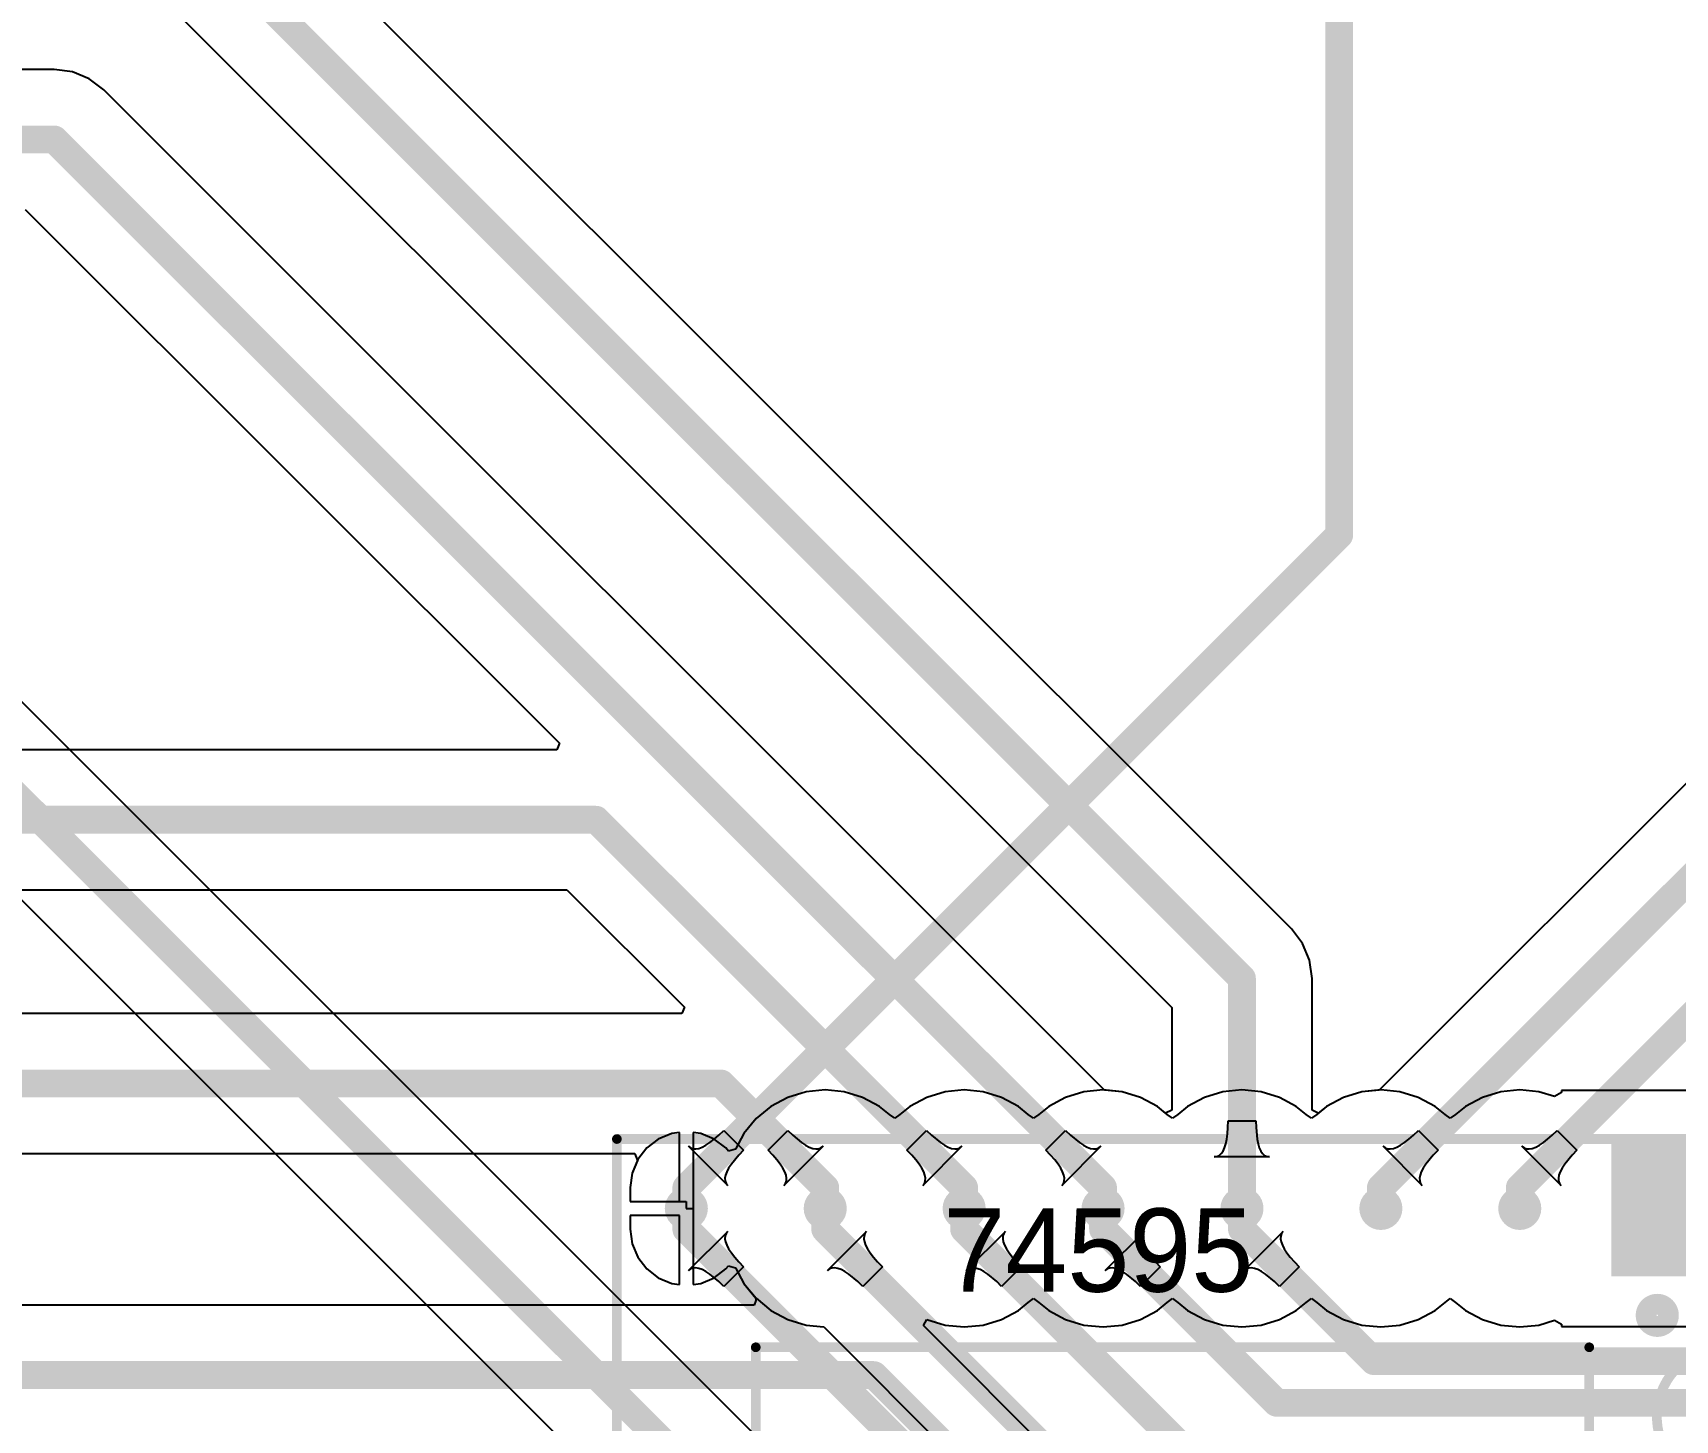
# Model space of a CAD drawing. Header units: millimetres. Extents: x 0 to 140, y 0 to 130.
# Drawn here: x 52.19 to 82.22, y 79.44 to 104.82 of the extents above; entities that cross this region are included whole.
import ezdxf

# ---------------------------------------------------------------- set-up
doc = ezdxf.new("R2010")
doc.units = ezdxf.units.MM
for name, color, linetype in [('BottomLayer', 5, 'Continuous'), ('BottomSolder', 6, 'Continuous'), ('MultiLayer', 9, 'Continuous'), ('PadHoleLayer', 156, 'Continuous'), ('TopLayer', 1, 'Continuous'), ('TopOverlay', 2, 'Continuous'), ('TopSolder', 216, 'Continuous')]:
    doc.layers.add(name, color=color, linetype=linetype)

# ---------------------------------------------------------------- blocks, each defined once
blk = doc.blocks.new('DIP16_W0_3_2')
at = {"layer": 'BottomLayer'}
h = blk.add_hatch(color=5, dxfattribs=at)
edge = h.paths.add_edge_path()
edge.add_arc((0, 7.239), 0.762, 180, 360)
edge.add_line((0.762, 7.239), (0.762, 8.001))
edge.add_arc((0, 8.001), 0.762, 0, 180)
edge.add_line((-0.762, 8.001), (-0.762, 7.239))
h = blk.add_hatch(color=5, dxfattribs=at)
edge = h.paths.add_edge_path()
edge.add_arc((2.54, 7.239), 0.762, 180, 360)
edge.add_line((3.302, 7.239), (3.302, 8.001))
edge.add_arc((2.54, 8.001), 0.762, 0, 180)
edge.add_line((1.778, 8.001), (1.778, 7.239))
h = blk.add_hatch(color=5, dxfattribs=at)
edge = h.paths.add_edge_path()
edge.add_arc((5.08, 7.239), 0.762, 180, 360)
edge.add_line((5.842, 7.239), (5.842, 8.001))
edge.add_arc((5.08, 8.001), 0.762, 0, 180)
edge.add_line((4.318, 8.001), (4.318, 7.239))
h = blk.add_hatch(color=5, dxfattribs=at)
edge = h.paths.add_edge_path()
edge.add_arc((7.62, 7.239), 0.762, 180, 360)
edge.add_line((8.382, 7.239), (8.382, 8.001))
edge.add_arc((7.62, 8.001), 0.762, 0, 180)
edge.add_line((6.858, 8.001), (6.858, 7.239))
h = blk.add_hatch(color=5, dxfattribs=at)
edge = h.paths.add_edge_path()
edge.add_arc((10.16, 7.239), 0.762, 180, 360)
edge.add_line((10.922, 7.239), (10.922, 8.001))
edge.add_arc((10.16, 8.001), 0.762, 0, 180)
edge.add_line((9.398, 8.001), (9.398, 7.239))
h = blk.add_hatch(color=5, dxfattribs=at)
edge = h.paths.add_edge_path()
edge.add_arc((12.7, 7.239), 0.762, 180, 360)
edge.add_line((13.462, 7.239), (13.462, 8.001))
edge.add_arc((12.7, 8.001), 0.762, 0, 180)
edge.add_line((11.938, 8.001), (11.938, 7.239))
h = blk.add_hatch(color=5, dxfattribs=at)
edge = h.paths.add_edge_path()
edge.add_arc((15.24, 7.239), 0.762, 180, 360)
edge.add_line((16.002, 7.239), (16.002, 8.001))
edge.add_arc((15.24, 8.001), 0.762, 0, 180)
edge.add_line((14.478, 8.001), (14.478, 7.239))
h = blk.add_hatch(color=5, dxfattribs=at)
edge = h.paths.add_edge_path()
edge.add_arc((17.78, 7.239), 0.762, 180, 360)
edge.add_line((18.542, 7.239), (18.542, 8.001))
edge.add_arc((17.78, 8.001), 0.762, 0, 180)
edge.add_line((17.018, 8.001), (17.018, 7.239))
blk.add_hatch(color=5, dxfattribs=at).paths.add_polyline_path([(-0.762, -1.143), (-0.762, 1.143), (0.762, 1.143), (0.762, -1.143)])
at = {"layer": 'BottomSolder'}
h = blk.add_hatch(color=6, dxfattribs=at)
edge = h.paths.add_edge_path()
edge.add_arc((0, 7.239), 0.864, 180, 360)
edge.add_line((0.864, 7.239), (0.864, 8.001))
edge.add_arc((0, 8.001), 0.864, 0, 180)
edge.add_line((-0.864, 8.001), (-0.864, 7.239))
h = blk.add_hatch(color=6, dxfattribs=at)
edge = h.paths.add_edge_path()
edge.add_arc((2.54, 7.239), 0.864, 180, 360)
edge.add_line((3.404, 7.239), (3.404, 8.001))
edge.add_arc((2.54, 8.001), 0.864, 0, 180)
edge.add_line((1.676, 8.001), (1.676, 7.239))
h = blk.add_hatch(color=6, dxfattribs=at)
edge = h.paths.add_edge_path()
edge.add_arc((5.08, 7.239), 0.864, 180, 360)
edge.add_line((5.944, 7.239), (5.944, 8.001))
edge.add_arc((5.08, 8.001), 0.864, 0, 180)
edge.add_line((4.216, 8.001), (4.216, 7.239))
h = blk.add_hatch(color=6, dxfattribs=at)
edge = h.paths.add_edge_path()
edge.add_arc((7.62, 7.239), 0.864, 180, 360)
edge.add_line((8.484, 7.239), (8.484, 8.001))
edge.add_arc((7.62, 8.001), 0.864, 0, 180)
edge.add_line((6.756, 8.001), (6.756, 7.239))
h = blk.add_hatch(color=6, dxfattribs=at)
edge = h.paths.add_edge_path()
edge.add_arc((10.16, 7.239), 0.864, 180, 360)
edge.add_line((11.024, 7.239), (11.024, 8.001))
edge.add_arc((10.16, 8.001), 0.864, 0, 180)
edge.add_line((9.296, 8.001), (9.296, 7.239))
h = blk.add_hatch(color=6, dxfattribs=at)
edge = h.paths.add_edge_path()
edge.add_arc((12.7, 7.239), 0.864, 180, 360)
edge.add_line((13.564, 7.239), (13.564, 8.001))
edge.add_arc((12.7, 8.001), 0.864, 0, 180)
edge.add_line((11.836, 8.001), (11.836, 7.239))
h = blk.add_hatch(color=6, dxfattribs=at)
edge = h.paths.add_edge_path()
edge.add_arc((15.24, 7.239), 0.864, 180, 360)
edge.add_line((16.104, 7.239), (16.104, 8.001))
edge.add_arc((15.24, 8.001), 0.864, 0, 180)
edge.add_line((14.376, 8.001), (14.376, 7.239))
h = blk.add_hatch(color=6, dxfattribs=at)
edge = h.paths.add_edge_path()
edge.add_arc((17.78, 7.239), 0.864, 180, 360)
edge.add_line((18.644, 7.239), (18.644, 8.001))
edge.add_arc((17.78, 8.001), 0.864, 0, 180)
edge.add_line((16.916, 8.001), (16.916, 7.239))
blk.add_hatch(color=6, dxfattribs=at).paths.add_polyline_path([(-0.864, -1.245), (-0.864, 1.245), (0.864, 1.245), (0.864, -1.245)])
at = {"layer": 'MultiLayer'}
h = blk.add_hatch(color=9, dxfattribs=at)
edge = h.paths.add_edge_path()
edge.add_arc((0, 7.239), 0.762, 180, 360)
edge.add_line((0.762, 7.239), (0.762, 8.001))
edge.add_arc((0, 8.001), 0.762, 0, 180)
edge.add_line((-0.762, 8.001), (-0.762, 7.239))
h = blk.add_hatch(color=9, dxfattribs=at)
edge = h.paths.add_edge_path()
edge.add_arc((2.54, 7.239), 0.762, 180, 360)
edge.add_line((3.302, 7.239), (3.302, 8.001))
edge.add_arc((2.54, 8.001), 0.762, 0, 180)
edge.add_line((1.778, 8.001), (1.778, 7.239))
h = blk.add_hatch(color=9, dxfattribs=at)
edge = h.paths.add_edge_path()
edge.add_arc((5.08, 7.239), 0.762, 180, 360)
edge.add_line((5.842, 7.239), (5.842, 8.001))
edge.add_arc((5.08, 8.001), 0.762, 0, 180)
edge.add_line((4.318, 8.001), (4.318, 7.239))
h = blk.add_hatch(color=9, dxfattribs=at)
edge = h.paths.add_edge_path()
edge.add_arc((7.62, 7.239), 0.762, 180, 360)
edge.add_line((8.382, 7.239), (8.382, 8.001))
edge.add_arc((7.62, 8.001), 0.762, 0, 180)
edge.add_line((6.858, 8.001), (6.858, 7.239))
h = blk.add_hatch(color=9, dxfattribs=at)
edge = h.paths.add_edge_path()
edge.add_arc((10.16, 7.239), 0.762, 180, 360)
edge.add_line((10.922, 7.239), (10.922, 8.001))
edge.add_arc((10.16, 8.001), 0.762, 0, 180)
edge.add_line((9.398, 8.001), (9.398, 7.239))
h = blk.add_hatch(color=9, dxfattribs=at)
edge = h.paths.add_edge_path()
edge.add_arc((12.7, 7.239), 0.762, 180, 360)
edge.add_line((13.462, 7.239), (13.462, 8.001))
edge.add_arc((12.7, 8.001), 0.762, 0, 180)
edge.add_line((11.938, 8.001), (11.938, 7.239))
h = blk.add_hatch(color=9, dxfattribs=at)
edge = h.paths.add_edge_path()
edge.add_arc((15.24, 7.239), 0.762, 180, 360)
edge.add_line((16.002, 7.239), (16.002, 8.001))
edge.add_arc((15.24, 8.001), 0.762, 0, 180)
edge.add_line((14.478, 8.001), (14.478, 7.239))
h = blk.add_hatch(color=9, dxfattribs=at)
edge = h.paths.add_edge_path()
edge.add_arc((17.78, 7.239), 0.762, 180, 360)
edge.add_line((18.542, 7.239), (18.542, 8.001))
edge.add_arc((17.78, 8.001), 0.762, 0, 180)
edge.add_line((17.018, 8.001), (17.018, 7.239))
blk.add_hatch(color=9, dxfattribs=at).paths.add_polyline_path([(-0.762, -1.143), (-0.762, 1.143), (0.762, 1.143), (0.762, -1.143)])
at = {"layer": 'PadHoleLayer'}
h = blk.add_hatch(color=156, dxfattribs=at)
edge = h.paths.add_edge_path()
edge.add_arc((0, 7.62), 0.394, 0, 360)
h = blk.add_hatch(color=156, dxfattribs=at)
edge = h.paths.add_edge_path()
edge.add_arc((2.54, 7.62), 0.394, 0, 360)
h = blk.add_hatch(color=156, dxfattribs=at)
edge = h.paths.add_edge_path()
edge.add_arc((5.08, 7.62), 0.394, 0, 360)
h = blk.add_hatch(color=156, dxfattribs=at)
edge = h.paths.add_edge_path()
edge.add_arc((7.62, 7.62), 0.394, 0, 360)
h = blk.add_hatch(color=156, dxfattribs=at)
edge = h.paths.add_edge_path()
edge.add_arc((10.16, 7.62), 0.394, 0, 360)
h = blk.add_hatch(color=156, dxfattribs=at)
edge = h.paths.add_edge_path()
edge.add_arc((12.7, 7.62), 0.394, 0, 360)
h = blk.add_hatch(color=156, dxfattribs=at)
edge = h.paths.add_edge_path()
edge.add_arc((15.24, 7.62), 0.394, 0, 360)
h = blk.add_hatch(color=156, dxfattribs=at)
edge = h.paths.add_edge_path()
edge.add_arc((17.78, 7.62), 0.394, 0, 360)
h = blk.add_hatch(color=156, dxfattribs=at)
edge = h.paths.add_edge_path()
edge.add_arc((0, 0), 0.394, 0, 360)
h = blk.add_hatch(color=156, dxfattribs=at)
edge = h.paths.add_edge_path()
edge.add_arc((2.54, 0), 0.394, 0, 360)
h = blk.add_hatch(color=156, dxfattribs=at)
edge = h.paths.add_edge_path()
edge.add_arc((5.08, 0), 0.394, 0, 360)
h = blk.add_hatch(color=156, dxfattribs=at)
edge = h.paths.add_edge_path()
edge.add_arc((7.62, 0), 0.394, 0, 360)
h = blk.add_hatch(color=156, dxfattribs=at)
edge = h.paths.add_edge_path()
edge.add_arc((10.16, 0), 0.394, 0, 360)
h = blk.add_hatch(color=156, dxfattribs=at)
edge = h.paths.add_edge_path()
edge.add_arc((12.7, 0), 0.394, 0, 360)
h = blk.add_hatch(color=156, dxfattribs=at)
edge = h.paths.add_edge_path()
edge.add_arc((15.24, 0), 0.394, 0, 360)
h = blk.add_hatch(color=156, dxfattribs=at)
edge = h.paths.add_edge_path()
edge.add_arc((17.78, 0), 0.394, 0, 360)
at = {"layer": 'TopLayer'}
h = blk.add_hatch(color=1, dxfattribs=at)
edge = h.paths.add_edge_path()
edge.add_arc((0, 7.239), 0.762, 180, 360)
edge.add_line((0.762, 7.239), (0.762, 8.001))
edge.add_arc((0, 8.001), 0.762, 0, 180)
edge.add_line((-0.762, 8.001), (-0.762, 7.239))
h = blk.add_hatch(color=1, dxfattribs=at)
edge = h.paths.add_edge_path()
edge.add_arc((2.54, 7.239), 0.762, 180, 360)
edge.add_line((3.302, 7.239), (3.302, 8.001))
edge.add_arc((2.54, 8.001), 0.762, 0, 180)
edge.add_line((1.778, 8.001), (1.778, 7.239))
h = blk.add_hatch(color=1, dxfattribs=at)
edge = h.paths.add_edge_path()
edge.add_arc((5.08, 7.239), 0.762, 180, 360)
edge.add_line((5.842, 7.239), (5.842, 8.001))
edge.add_arc((5.08, 8.001), 0.762, 0, 180)
edge.add_line((4.318, 8.001), (4.318, 7.239))
h = blk.add_hatch(color=1, dxfattribs=at)
edge = h.paths.add_edge_path()
edge.add_arc((7.62, 7.239), 0.762, 180, 360)
edge.add_line((8.382, 7.239), (8.382, 8.001))
edge.add_arc((7.62, 8.001), 0.762, 0, 180)
edge.add_line((6.858, 8.001), (6.858, 7.239))
h = blk.add_hatch(color=1, dxfattribs=at)
edge = h.paths.add_edge_path()
edge.add_arc((10.16, 7.239), 0.762, 180, 360)
edge.add_line((10.922, 7.239), (10.922, 8.001))
edge.add_arc((10.16, 8.001), 0.762, 0, 180)
edge.add_line((9.398, 8.001), (9.398, 7.239))
h = blk.add_hatch(color=1, dxfattribs=at)
edge = h.paths.add_edge_path()
edge.add_arc((12.7, 7.239), 0.762, 180, 360)
edge.add_line((13.462, 7.239), (13.462, 8.001))
edge.add_arc((12.7, 8.001), 0.762, 0, 180)
edge.add_line((11.938, 8.001), (11.938, 7.239))
h = blk.add_hatch(color=1, dxfattribs=at)
edge = h.paths.add_edge_path()
edge.add_arc((15.24, 7.239), 0.762, 180, 360)
edge.add_line((16.002, 7.239), (16.002, 8.001))
edge.add_arc((15.24, 8.001), 0.762, 0, 180)
edge.add_line((14.478, 8.001), (14.478, 7.239))
h = blk.add_hatch(color=1, dxfattribs=at)
edge = h.paths.add_edge_path()
edge.add_arc((17.78, 7.239), 0.762, 180, 360)
edge.add_line((18.542, 7.239), (18.542, 8.001))
edge.add_arc((17.78, 8.001), 0.762, 0, 180)
edge.add_line((17.018, 8.001), (17.018, 7.239))
blk.add_hatch(color=1, dxfattribs=at).paths.add_polyline_path([(-0.762, -1.143), (-0.762, 1.143), (0.762, 1.143), (0.762, -1.143)])
at = {"layer": 'TopSolder'}
h = blk.add_hatch(color=216, dxfattribs=at)
edge = h.paths.add_edge_path()
edge.add_arc((0, 7.239), 0.864, 180, 360)
edge.add_line((0.864, 7.239), (0.864, 8.001))
edge.add_arc((0, 8.001), 0.864, 0, 180)
edge.add_line((-0.864, 8.001), (-0.864, 7.239))
h = blk.add_hatch(color=216, dxfattribs=at)
edge = h.paths.add_edge_path()
edge.add_arc((2.54, 7.239), 0.864, 180, 360)
edge.add_line((3.404, 7.239), (3.404, 8.001))
edge.add_arc((2.54, 8.001), 0.864, 0, 180)
edge.add_line((1.676, 8.001), (1.676, 7.239))
h = blk.add_hatch(color=216, dxfattribs=at)
edge = h.paths.add_edge_path()
edge.add_arc((5.08, 7.239), 0.864, 180, 360)
edge.add_line((5.944, 7.239), (5.944, 8.001))
edge.add_arc((5.08, 8.001), 0.864, 0, 180)
edge.add_line((4.216, 8.001), (4.216, 7.239))
h = blk.add_hatch(color=216, dxfattribs=at)
edge = h.paths.add_edge_path()
edge.add_arc((7.62, 7.239), 0.864, 180, 360)
edge.add_line((8.484, 7.239), (8.484, 8.001))
edge.add_arc((7.62, 8.001), 0.864, 0, 180)
edge.add_line((6.756, 8.001), (6.756, 7.239))
h = blk.add_hatch(color=216, dxfattribs=at)
edge = h.paths.add_edge_path()
edge.add_arc((10.16, 7.239), 0.864, 180, 360)
edge.add_line((11.024, 7.239), (11.024, 8.001))
edge.add_arc((10.16, 8.001), 0.864, 0, 180)
edge.add_line((9.296, 8.001), (9.296, 7.239))
h = blk.add_hatch(color=216, dxfattribs=at)
edge = h.paths.add_edge_path()
edge.add_arc((12.7, 7.239), 0.864, 180, 360)
edge.add_line((13.564, 7.239), (13.564, 8.001))
edge.add_arc((12.7, 8.001), 0.864, 0, 180)
edge.add_line((11.836, 8.001), (11.836, 7.239))
h = blk.add_hatch(color=216, dxfattribs=at)
edge = h.paths.add_edge_path()
edge.add_arc((15.24, 7.239), 0.864, 180, 360)
edge.add_line((16.104, 7.239), (16.104, 8.001))
edge.add_arc((15.24, 8.001), 0.864, 0, 180)
edge.add_line((14.376, 8.001), (14.376, 7.239))
h = blk.add_hatch(color=216, dxfattribs=at)
edge = h.paths.add_edge_path()
edge.add_arc((17.78, 7.239), 0.864, 180, 360)
edge.add_line((18.644, 7.239), (18.644, 8.001))
edge.add_arc((17.78, 8.001), 0.864, 0, 180)
edge.add_line((16.916, 8.001), (16.916, 7.239))
blk.add_hatch(color=216, dxfattribs=at).paths.add_polyline_path([(-0.864, -1.245), (-0.864, 1.245), (0.864, 1.245), (0.864, -1.245)])
at = {"layer": 'TopOverlay', "const_width": 0.178}
for points in [[(-1.245, 8.89), (-1.27, 8.865)], [(-1.27, 8.89), (-1.27, 5.105)], [(19.05, 8.89), (-1.245, 8.89)], [(19.05, 8.89), (19.05, -1.27)], [(1.27, 5.08), (1.27, 2.54)], [(16.51, 5.08), (1.27, 5.08)], [(16.51, 5.08), (16.51, 2.54)], [(-1.27, 2.54), (-1.27, -1.27)], [(16.51, 2.54), (1.27, 2.54)], [(19.05, -1.27), (-1.27, -1.27)]]:
    blk.add_lwpolyline(points, dxfattribs=at)
at = {"layer": 'TopOverlay'}
for points, const_width in [([(-1.314, 8.89, 1), (-1.226, 8.89, 1)], 0.0889), ([(-1.314, 8.865, 1), (-1.226, 8.865, 1)], 0.0889), ([(-1.289, 8.89, 1), (-1.2, 8.89, 1)], 0.0889), ([(-1.289, 8.89, 1), (-1.2, 8.89, 1)], 0.0889), ([(19.006, 8.89, 1), (19.094, 8.89, 1)], 0.0889), ([(19.006, 8.89, 1), (19.094, 8.89, 1)], 0.0889), ([(-1.314, 5.105, 1), (-1.226, 5.105, 1)], 0.0889), ([(-1.314, 5.08, 1), (-1.226, 5.08, 1)], 0.0889), ([(1.226, 5.08, 1), (1.314, 5.08, 1)], 0.0889), ([(1.226, 5.08, 1), (1.314, 5.08, 1)], 0.0889), ([(16.466, 5.08, 1), (16.554, 5.08, 1)], 0.0889), ([(16.466, 5.08, 1), (16.554, 5.08, 1)], 0.0889), ([(-1.324, 2.541, 1), (-1.235, 2.541, 1)], 0.0889), ([(-1.314, 2.54, 1), (-1.226, 2.54, 1)], 0.0889), ([(1.226, 2.54, 1), (1.314, 2.54, 1)], 0.0889), ([(1.226, 2.54, 1), (1.314, 2.54, 1)], 0.0889), ([(16.466, 2.54, 1), (16.554, 2.54, 1)], 0.0889), ([(16.466, 2.54, 1), (16.554, 2.54, 1)], 0.0889), ([(0.229, 1.956, 1), (-0.178, 1.956, 1)], 0.381), ([(-0.273, 1.956, 1), (-0.083, 1.956, 1)], 0.191), ([(0.133, 1.956, 1), (0.324, 1.956, 1)], 0.191), ([(-1.314, -1.27, 1), (-1.226, -1.27, 1)], 0.0889), ([(-1.314, -1.27, 1), (-1.226, -1.27, 1)], 0.0889), ([(19.006, -1.27, 1), (19.094, -1.27, 1)], 0.0889), ([(19.006, -1.27, 1), (19.094, -1.27, 1)], 0.0889)]:
    blk.add_lwpolyline(points, format="xyb", close=True, dxfattribs=dict(at, const_width=const_width))
at = {"layer": 'TopOverlay', "const_width": 0.178}
blk.add_lwpolyline([(-1.27, 5.08, -1.030551), (-1.28, 2.541)], format="xyb", dxfattribs=at)

msp = doc.modelspace()

# ---------------------------------------------------------------- linework, layer by layer
at = {"layer": 'BottomLayer'}
for p, q in [((75.201, 88.427), (47.406, 116.222)), ((107.552, 116.222), (76.807, 85.477)), ((47.636, 112.368), (73.014, 86.99)), ((52.578, 104.151), (28.899, 104.151)), ((52.91, 104.107), (52.578, 104.151)), ((53.218, 103.979), (52.91, 104.107)), ((53.484, 103.776), (53.218, 103.979)), ((71.783, 85.477), (53.484, 103.776)), ((52.047, 101.589), (61.814, 91.822)), ((61.766, 91.705), (28.899, 91.705)), ((61.814, 91.822), (61.766, 91.705)), ((28.911, 89.143), (61.953, 89.143)), ((61.953, 89.143), (64.1, 86.996)), ((75.404, 88.161), (75.201, 88.427)), ((75.532, 87.852), (75.404, 88.161)), ((75.576, 87.521), (75.532, 87.852)), ((75.576, 85.108), (75.576, 87.521)), ((64.052, 86.879), (34.691, 86.879)), ((64.1, 86.996), (64.052, 86.879)), ((73.014, 86.99), (73.014, 85.108)), ((72.104, 85.445), (71.783, 85.477)), ((72.439, 85.344), (72.104, 85.445)), ((72.748, 85.179), (72.439, 85.344)), ((76.151, 85.344), (75.842, 85.179)), ((76.486, 85.445), (76.151, 85.344)), ((76.807, 85.477), (76.486, 85.445)), ((72.899, 85.054), (72.748, 85.179)), ((73.014, 85.108), (72.899, 85.054)), ((75.691, 85.054), (75.576, 85.108)), ((75.842, 85.179), (75.691, 85.054)), ((65.63, 84.379), (65.989, 84.738)), ((65.989, 84.738), (66.08, 84.651)), ((68.17, 84.379), (68.529, 84.738)), ((68.529, 84.738), (68.62, 84.651)), ((70.71, 84.379), (71.069, 84.738)), ((71.069, 84.738), (71.16, 84.651)), ((74.031, 84.679), (74.038, 84.791)), ((74.038, 84.791), (74.041, 84.917)), ((74.041, 84.917), (74.549, 84.917)), ((74.549, 84.917), (74.552, 84.791)), ((74.552, 84.791), (74.572, 84.58)), ((77.43, 84.651), (77.521, 84.738)), ((77.521, 84.738), (77.88, 84.379)), ((79.97, 84.651), (80.061, 84.738)), ((80.061, 84.738), (80.42, 84.379)), ((66.635, 84.449), (65.919, 83.733)), ((66.08, 84.651), (66.244, 84.516)), ((66.244, 84.516), (66.317, 84.467)), ((66.317, 84.467), (66.384, 84.432)), ((66.384, 84.432), (66.446, 84.409)), ((66.446, 84.409), (66.502, 84.4)), ((66.502, 84.4), (66.552, 84.403)), ((66.552, 84.403), (66.597, 84.419)), ((66.597, 84.419), (66.635, 84.449)), ((69.175, 84.449), (68.459, 83.733)), ((68.62, 84.651), (68.784, 84.516)), ((68.784, 84.516), (68.857, 84.467)), ((68.857, 84.467), (68.924, 84.432)), ((68.924, 84.432), (68.986, 84.409)), ((68.986, 84.409), (69.042, 84.4)), ((69.042, 84.4), (69.092, 84.403)), ((69.092, 84.403), (69.137, 84.419)), ((69.137, 84.419), (69.175, 84.449)), ((71.715, 84.449), (70.999, 83.733)), ((71.16, 84.651), (71.324, 84.516)), ((71.324, 84.516), (71.397, 84.467)), ((71.397, 84.467), (71.464, 84.432)), ((71.464, 84.432), (71.526, 84.409)), ((71.526, 84.409), (71.582, 84.4)), ((71.582, 84.4), (71.632, 84.403)), ((71.632, 84.403), (71.677, 84.419)), ((71.677, 84.419), (71.715, 84.449)), ((73.95, 84.361), (73.978, 84.421)), ((73.978, 84.421), (74.001, 84.494)), ((74.001, 84.494), (74.018, 84.58)), ((74.018, 84.58), (74.031, 84.679)), ((74.572, 84.58), (74.589, 84.494)), ((74.589, 84.494), (74.612, 84.421)), ((74.612, 84.421), (74.64, 84.361)), ((77.591, 83.733), (76.875, 84.449)), ((76.875, 84.449), (76.913, 84.419)), ((76.913, 84.419), (76.958, 84.403)), ((76.958, 84.403), (77.008, 84.4)), ((77.008, 84.4), (77.064, 84.409)), ((77.064, 84.409), (77.126, 84.432)), ((77.126, 84.432), (77.193, 84.467)), ((77.193, 84.467), (77.266, 84.516)), ((77.266, 84.516), (77.345, 84.577)), ((77.345, 84.577), (77.43, 84.651)), ((80.131, 83.733), (79.415, 84.449)), ((79.415, 84.449), (79.453, 84.419)), ((79.453, 84.419), (79.498, 84.403)), ((79.498, 84.403), (79.548, 84.4)), ((79.548, 84.4), (79.604, 84.409)), ((79.604, 84.409), (79.666, 84.432)), ((79.666, 84.432), (79.733, 84.467)), ((79.733, 84.467), (79.806, 84.516)), ((79.806, 84.516), (79.885, 84.577)), ((79.885, 84.577), (79.97, 84.651)), ((35.222, 84.317), (63.192, 84.317)), ((63.241, 84.19), (63.145, 83.958)), ((63.192, 84.317), (63.196, 84.31)), ((63.196, 84.31), (63.241, 84.19)), ((65.717, 84.288), (65.63, 84.379)), ((65.791, 84.203), (65.717, 84.288)), ((65.852, 84.124), (65.791, 84.203)), ((65.901, 84.051), (65.852, 84.124)), ((68.257, 84.288), (68.17, 84.379)), ((68.331, 84.203), (68.257, 84.288)), ((68.392, 84.124), (68.331, 84.203)), ((68.441, 84.051), (68.392, 84.124)), ((70.797, 84.288), (70.71, 84.379)), ((70.871, 84.203), (70.797, 84.288)), ((70.932, 84.124), (70.871, 84.203)), ((70.981, 84.051), (70.932, 84.124)), ((73.789, 84.256), (73.837, 84.262)), ((74.801, 84.256), (73.789, 84.256)), ((73.837, 84.262), (73.88, 84.282)), ((73.88, 84.282), (73.917, 84.315)), ((73.917, 84.315), (73.95, 84.361)), ((74.64, 84.361), (74.673, 84.315)), ((74.673, 84.315), (74.71, 84.282)), ((74.71, 84.282), (74.753, 84.262)), ((74.753, 84.262), (74.801, 84.256)), ((77.658, 84.124), (77.609, 84.051)), ((77.793, 84.288), (77.658, 84.124)), ((77.88, 84.379), (77.793, 84.288)), ((80.198, 84.124), (80.149, 84.051)), ((80.333, 84.288), (80.198, 84.124)), ((80.42, 84.379), (80.333, 84.288)), ((63.145, 83.958), (63.11, 83.693)), ((65.936, 83.984), (65.901, 84.051)), ((65.959, 83.922), (65.936, 83.984)), ((65.949, 83.771), (65.965, 83.816)), ((65.968, 83.866), (65.959, 83.922)), ((65.965, 83.816), (65.968, 83.866)), ((68.476, 83.984), (68.441, 84.051)), ((68.499, 83.922), (68.476, 83.984)), ((68.489, 83.771), (68.505, 83.816)), ((68.508, 83.866), (68.499, 83.922)), ((68.505, 83.816), (68.508, 83.866)), ((71.016, 83.984), (70.981, 84.051)), ((71.039, 83.922), (71.016, 83.984)), ((71.029, 83.771), (71.045, 83.816)), ((71.048, 83.866), (71.039, 83.922)), ((71.045, 83.816), (71.048, 83.866)), ((77.551, 83.922), (77.542, 83.866)), ((77.542, 83.866), (77.545, 83.816)), ((77.545, 83.816), (77.561, 83.771)), ((77.574, 83.984), (77.551, 83.922)), ((77.609, 84.051), (77.574, 83.984)), ((80.091, 83.922), (80.082, 83.866)), ((80.082, 83.866), (80.085, 83.816)), ((80.085, 83.816), (80.101, 83.771)), ((80.114, 83.984), (80.091, 83.922)), ((80.149, 84.051), (80.114, 83.984)), ((63.11, 83.693), (63.11, 83.439)), ((65.919, 83.733), (65.949, 83.771)), ((68.459, 83.733), (68.489, 83.771)), ((70.999, 83.733), (71.029, 83.771)), ((77.561, 83.771), (77.591, 83.733)), ((80.101, 83.771), (80.131, 83.733)), ((63.11, 83.439), (64.135, 83.439)), ((64.008, 83.185), (63.11, 83.185)), ((63.11, 83.185), (63.11, 82.931)), ((64.008, 81.923), (64.008, 83.185)), ((64.135, 83.439), (64.135, 83.312)), ((64.135, 83.312), (64.262, 83.312)), ((64.262, 83.312), (64.262, 81.923)), ((63.11, 82.931), (63.145, 82.666)), ((63.145, 82.666), (63.248, 82.419)), ((63.248, 82.419), (63.41, 82.206)), ((63.41, 82.206), (63.623, 82.044)), ((63.623, 82.044), (63.87, 81.941)), ((64.4, 81.941), (64.647, 82.044)), ((64.647, 82.044), (64.86, 82.206)), ((64.86, 82.206), (64.905, 82.265)), ((64.905, 82.265), (65.035, 82.227)), ((65.035, 82.227), (65.189, 81.938)), ((63.87, 81.941), (64.008, 81.923)), ((64.262, 81.923), (64.4, 81.941)), ((65.189, 81.938), (65.408, 81.672)), ((65.373, 81.545), (32.615, 81.545)), ((65.403, 81.629), (65.373, 81.545)), ((65.408, 81.672), (65.403, 81.629)), ((69.899, 81.28), (70.208, 81.445)), ((70.208, 81.445), (70.388, 81.594)), ((70.388, 81.594), (70.485, 81.663)), ((70.485, 81.663), (70.582, 81.594)), ((70.582, 81.594), (70.762, 81.445)), ((70.762, 81.445), (71.071, 81.28)), ((72.439, 81.28), (72.748, 81.445)), ((72.748, 81.445), (72.928, 81.594)), ((72.928, 81.594), (73.025, 81.663)), ((73.025, 81.663), (73.122, 81.594)), ((73.122, 81.594), (73.302, 81.445)), ((73.302, 81.445), (73.611, 81.28)), ((74.979, 81.28), (75.288, 81.445)), ((75.288, 81.445), (75.468, 81.594)), ((75.468, 81.594), (75.565, 81.663)), ((75.565, 81.663), (75.662, 81.594)), ((75.662, 81.594), (75.842, 81.445)), ((75.842, 81.445), (76.151, 81.28)), ((77.519, 81.28), (77.828, 81.445)), ((77.828, 81.445), (78.008, 81.594)), ((78.008, 81.594), (78.105, 81.663)), ((78.105, 81.663), (78.202, 81.594)), ((78.202, 81.594), (78.382, 81.445)), ((78.382, 81.445), (78.691, 81.28)), ((68.47, 81.17), (68.531, 81.28)), ((71.783, 77.857), (68.47, 81.17)), ((68.531, 81.28), (68.866, 81.179)), ((68.866, 81.179), (69.215, 81.144)), ((69.215, 81.144), (69.564, 81.179)), ((69.564, 81.179), (69.899, 81.28)), ((71.071, 81.28), (71.406, 81.179)), ((71.406, 81.179), (71.755, 81.144)), ((71.755, 81.144), (72.104, 81.179)), ((72.104, 81.179), (72.439, 81.28)), ((73.611, 81.28), (73.946, 81.179)), ((73.946, 81.179), (74.295, 81.144)), ((74.295, 81.144), (74.644, 81.179)), ((74.644, 81.179), (74.979, 81.28)), ((76.151, 81.28), (76.486, 81.179)), ((76.486, 81.179), (76.835, 81.144)), ((76.835, 81.144), (77.184, 81.179)), ((77.184, 81.179), (77.519, 81.28)), ((78.691, 81.28), (79.026, 81.179)), ((79.026, 81.179), (79.375, 81.144)), ((79.375, 81.144), (79.724, 81.179)), ((79.724, 81.179), (80.01, 81.266)), ((80.01, 81.266), (80.137, 81.193)), ((80.137, 81.193), (80.137, 81.153)), ((80.137, 81.153), (83.693, 81.153))]:
    msp.add_line(p, q, dxfattribs=at)
at = {"layer": 'BottomLayer', "const_width": 0.508}
for points in [[(46.5, 115.316), (74.295, 87.521)], [(76.835, 83.693), (108.458, 115.316)], [(27.071, 102.87), (52.578, 102.87)], [(52.578, 102.87), (71.755, 83.693)], [(79.375, 83.693), (98.552, 102.87)], [(27.071, 90.424), (62.484, 90.424)], [(62.484, 90.424), (69.215, 83.693)], [(74.295, 83.312), (74.295, 87.521)], [(34.691, 85.598), (64.77, 85.598)], [(64.77, 85.598), (66.675, 83.693)], [(66.675, 83.312), (66.675, 83.693)], [(69.215, 83.312), (69.215, 83.693)], [(71.755, 83.312), (71.755, 83.693)], [(76.835, 83.312), (76.835, 83.693)], [(79.375, 83.312), (79.375, 83.693)], [(81.915, 83.312), (105.803, 83.312)], [(31.496, 80.264), (67.564, 80.264)], [(67.564, 80.264), (71.755, 76.073)]]:
    msp.add_lwpolyline(points, dxfattribs=at)
at = {"layer": 'BottomLayer', "const_width": 0.254}
for points in [[(52.451, 102.87, 1), (52.705, 102.87, 1)], [(52.451, 102.87, 1), (52.705, 102.87, 1)], [(62.357, 90.424, 1), (62.611, 90.424, 1)], [(62.357, 90.424, 1), (62.611, 90.424, 1)], [(74.168, 87.521, 1), (74.422, 87.521, 1)], [(74.168, 87.521, 1), (74.422, 87.521, 1)], [(64.643, 85.598, 1), (64.897, 85.598, 1)], [(64.643, 85.598, 1), (64.897, 85.598, 1)], [(66.548, 83.693, 1), (66.802, 83.693, 1)], [(66.548, 83.693, 1), (66.802, 83.693, 1)], [(69.088, 83.693, 1), (69.342, 83.693, 1)], [(69.088, 83.693, 1), (69.342, 83.693, 1)], [(71.628, 83.693, 1), (71.882, 83.693, 1)], [(71.628, 83.693, 1), (71.882, 83.693, 1)], [(76.708, 83.693, 1), (76.962, 83.693, 1)], [(76.708, 83.693, 1), (76.962, 83.693, 1)], [(79.248, 83.693, 1), (79.502, 83.693, 1)], [(79.248, 83.693, 1), (79.502, 83.693, 1)], [(66.548, 83.312, 1), (66.802, 83.312, 1)], [(69.088, 83.312, 1), (69.342, 83.312, 1)], [(71.628, 83.312, 1), (71.882, 83.312, 1)], [(74.168, 83.312, 1), (74.422, 83.312, 1)], [(76.708, 83.312, 1), (76.962, 83.312, 1)], [(79.248, 83.312, 1), (79.502, 83.312, 1)], [(81.788, 83.312, 1), (82.042, 83.312, 1)], [(67.437, 80.264, 1), (67.691, 80.264, 1)], [(67.437, 80.264, 1), (67.691, 80.264, 1)]]:
    msp.add_lwpolyline(points, format="xyb", close=True, dxfattribs=at)
at = {"layer": 'TopLayer'}
for p, q in [((66.184, 78.376), (42.81, 101.75)), ((40.623, 100.313), (62.068, 78.868)), ((65.991, 85.344), (65.682, 85.179)), ((66.326, 85.445), (65.991, 85.344)), ((66.675, 85.48), (66.326, 85.445)), ((67.024, 85.445), (66.675, 85.48)), ((67.359, 85.344), (67.024, 85.445)), ((67.668, 85.179), (67.359, 85.344)), ((68.531, 85.344), (68.222, 85.179)), ((68.866, 85.445), (68.531, 85.344)), ((69.215, 85.48), (68.866, 85.445)), ((69.564, 85.445), (69.215, 85.48)), ((69.899, 85.344), (69.564, 85.445)), ((70.208, 85.179), (69.899, 85.344)), ((71.071, 85.344), (70.762, 85.179)), ((71.406, 85.445), (71.071, 85.344)), ((71.755, 85.48), (71.406, 85.445)), ((72.104, 85.445), (71.755, 85.48)), ((72.439, 85.344), (72.104, 85.445)), ((72.748, 85.179), (72.439, 85.344)), ((73.611, 85.344), (73.302, 85.179)), ((73.946, 85.445), (73.611, 85.344)), ((74.295, 85.48), (73.946, 85.445)), ((74.644, 85.445), (74.295, 85.48)), ((74.979, 85.344), (74.644, 85.445)), ((75.288, 85.179), (74.979, 85.344)), ((76.151, 85.344), (75.842, 85.179)), ((76.486, 85.445), (76.151, 85.344)), ((76.835, 85.48), (76.486, 85.445)), ((77.184, 85.445), (76.835, 85.48)), ((77.519, 85.344), (77.184, 85.445)), ((77.828, 85.179), (77.519, 85.344)), ((78.691, 85.344), (78.382, 85.179)), ((79.026, 85.445), (78.691, 85.344)), ((79.375, 85.48), (79.026, 85.445)), ((79.724, 85.445), (79.375, 85.48)), ((80.01, 85.358), (79.724, 85.445)), ((80.137, 85.431), (80.01, 85.358)), ((83.693, 85.471), (80.137, 85.471)), ((80.137, 85.471), (80.137, 85.431)), ((65.682, 85.179), (65.412, 84.956)), ((67.848, 85.03), (67.668, 85.179)), ((67.945, 84.961), (67.848, 85.03)), ((68.042, 85.03), (67.945, 84.961)), ((68.222, 85.179), (68.042, 85.03)), ((70.388, 85.03), (70.208, 85.179)), ((70.485, 84.961), (70.388, 85.03)), ((70.582, 85.03), (70.485, 84.961)), ((70.762, 85.179), (70.582, 85.03)), ((72.928, 85.03), (72.748, 85.179)), ((73.025, 84.961), (72.928, 85.03)), ((73.122, 85.03), (73.025, 84.961)), ((73.302, 85.179), (73.122, 85.03)), ((75.468, 85.03), (75.288, 85.179)), ((75.565, 84.961), (75.468, 85.03)), ((75.662, 85.03), (75.565, 84.961)), ((75.842, 85.179), (75.662, 85.03)), ((78.008, 85.03), (77.828, 85.179)), ((78.105, 84.961), (78.008, 85.03)), ((78.202, 85.03), (78.105, 84.961)), ((78.382, 85.179), (78.202, 85.03)), ((64.008, 84.701), (63.87, 84.683)), ((64.008, 83.439), (64.008, 84.701)), ((64.4, 84.683), (64.262, 84.701)), ((64.262, 84.701), (64.262, 83.312)), ((64.73, 84.651), (64.821, 84.738)), ((64.821, 84.738), (65.18, 84.379)), ((65.412, 84.956), (65.189, 84.686)), ((63.41, 84.418), (63.248, 84.205)), ((63.623, 84.58), (63.41, 84.418)), ((63.87, 84.683), (63.623, 84.58)), ((64.891, 83.733), (64.175, 84.449)), ((64.175, 84.449), (64.213, 84.419)), ((64.213, 84.419), (64.258, 84.403)), ((64.258, 84.403), (64.308, 84.4)), ((64.308, 84.4), (64.364, 84.409)), ((64.364, 84.409), (64.426, 84.432)), ((64.647, 84.58), (64.4, 84.683)), ((64.426, 84.432), (64.493, 84.467)), ((64.493, 84.467), (64.566, 84.516)), ((64.566, 84.516), (64.645, 84.577)), ((64.645, 84.577), (64.73, 84.651)), ((64.86, 84.418), (64.647, 84.58)), ((64.905, 84.359), (64.86, 84.418)), ((65.035, 84.397), (64.905, 84.359)), ((65.189, 84.686), (65.035, 84.397)), ((63.248, 84.205), (63.145, 83.958)), ((64.958, 84.124), (64.909, 84.051)), ((65.093, 84.288), (64.958, 84.124)), ((65.18, 84.379), (65.093, 84.288)), ((63.145, 83.958), (63.11, 83.693)), ((64.851, 83.922), (64.842, 83.866)), ((64.842, 83.866), (64.845, 83.816)), ((64.845, 83.816), (64.861, 83.771)), ((64.874, 83.984), (64.851, 83.922)), ((64.909, 84.051), (64.874, 83.984)), ((63.11, 83.693), (63.11, 83.439)), ((64.861, 83.771), (64.891, 83.733)), ((63.11, 83.439), (64.008, 83.439)), ((64.008, 83.185), (63.11, 83.185)), ((63.11, 83.185), (63.11, 82.931)), ((64.008, 81.923), (64.008, 83.185)), ((64.262, 83.312), (64.262, 81.923)), ((63.11, 82.931), (63.145, 82.666)), ((64.175, 82.175), (64.891, 82.891)), ((64.891, 82.891), (64.861, 82.853)), ((66.715, 82.175), (67.431, 82.891)), ((67.431, 82.891), (67.401, 82.853)), ((69.255, 82.175), (69.971, 82.891)), ((69.971, 82.891), (69.941, 82.853)), ((71.795, 82.175), (72.511, 82.891)), ((72.511, 82.891), (72.481, 82.853)), ((74.335, 82.175), (75.051, 82.891)), ((75.051, 82.891), (75.021, 82.853)), ((63.145, 82.666), (63.248, 82.419)), ((64.845, 82.808), (64.842, 82.758)), ((64.842, 82.758), (64.851, 82.702)), ((64.861, 82.853), (64.845, 82.808)), ((64.851, 82.702), (64.874, 82.64)), ((64.874, 82.64), (64.909, 82.573)), ((67.385, 82.808), (67.382, 82.758)), ((67.382, 82.758), (67.391, 82.702)), ((67.401, 82.853), (67.385, 82.808)), ((67.391, 82.702), (67.414, 82.64)), ((67.414, 82.64), (67.449, 82.573)), ((69.925, 82.808), (69.922, 82.758)), ((69.922, 82.758), (69.931, 82.702)), ((69.941, 82.853), (69.925, 82.808)), ((69.931, 82.702), (69.954, 82.64)), ((69.954, 82.64), (69.989, 82.573)), ((72.465, 82.808), (72.462, 82.758)), ((72.462, 82.758), (72.471, 82.702)), ((72.481, 82.853), (72.465, 82.808)), ((72.471, 82.702), (72.494, 82.64)), ((72.494, 82.64), (72.529, 82.573)), ((75.005, 82.808), (75.002, 82.758)), ((75.002, 82.758), (75.011, 82.702)), ((75.021, 82.853), (75.005, 82.808)), ((75.011, 82.702), (75.034, 82.64)), ((75.034, 82.64), (75.069, 82.573)), ((63.248, 82.419), (63.41, 82.206)), ((64.909, 82.573), (64.958, 82.5)), ((64.958, 82.5), (65.019, 82.421)), ((65.019, 82.421), (65.093, 82.336)), ((65.093, 82.336), (65.18, 82.245)), ((67.449, 82.573), (67.498, 82.5)), ((67.498, 82.5), (67.559, 82.421)), ((67.559, 82.421), (67.633, 82.336)), ((67.633, 82.336), (67.72, 82.245)), ((69.989, 82.573), (70.038, 82.5)), ((70.038, 82.5), (70.099, 82.421)), ((70.099, 82.421), (70.173, 82.336)), ((70.173, 82.336), (70.26, 82.245)), ((72.529, 82.573), (72.578, 82.5)), ((72.578, 82.5), (72.639, 82.421)), ((72.639, 82.421), (72.713, 82.336)), ((72.713, 82.336), (72.8, 82.245)), ((75.069, 82.573), (75.118, 82.5)), ((75.118, 82.5), (75.179, 82.421)), ((75.179, 82.421), (75.253, 82.336)), ((75.253, 82.336), (75.34, 82.245)), ((63.41, 82.206), (63.623, 82.044)), ((63.623, 82.044), (63.87, 81.941)), ((64.213, 82.205), (64.175, 82.175)), ((64.258, 82.221), (64.213, 82.205)), ((64.308, 82.224), (64.258, 82.221)), ((64.364, 82.215), (64.308, 82.224)), ((64.426, 82.192), (64.364, 82.215)), ((64.4, 81.941), (64.647, 82.044)), ((64.493, 82.157), (64.426, 82.192)), ((64.566, 82.108), (64.493, 82.157)), ((64.73, 81.973), (64.566, 82.108)), ((64.647, 82.044), (64.86, 82.206)), ((65.18, 82.245), (64.821, 81.886)), ((64.86, 82.206), (64.905, 82.265)), ((64.905, 82.265), (65.035, 82.227)), ((65.035, 82.227), (65.189, 81.938)), ((66.753, 82.205), (66.715, 82.175)), ((66.798, 82.221), (66.753, 82.205)), ((66.848, 82.224), (66.798, 82.221)), ((66.904, 82.215), (66.848, 82.224)), ((66.966, 82.192), (66.904, 82.215)), ((67.033, 82.157), (66.966, 82.192)), ((67.106, 82.108), (67.033, 82.157)), ((67.27, 81.973), (67.106, 82.108)), ((67.72, 82.245), (67.361, 81.886)), ((69.293, 82.205), (69.255, 82.175)), ((69.338, 82.221), (69.293, 82.205)), ((69.388, 82.224), (69.338, 82.221)), ((69.444, 82.215), (69.388, 82.224)), ((69.506, 82.192), (69.444, 82.215)), ((69.573, 82.157), (69.506, 82.192)), ((69.646, 82.108), (69.573, 82.157)), ((69.81, 81.973), (69.646, 82.108)), ((70.26, 82.245), (69.901, 81.886)), ((71.833, 82.205), (71.795, 82.175)), ((71.878, 82.221), (71.833, 82.205)), ((71.928, 82.224), (71.878, 82.221)), ((71.984, 82.215), (71.928, 82.224)), ((72.046, 82.192), (71.984, 82.215)), ((72.113, 82.157), (72.046, 82.192)), ((72.186, 82.108), (72.113, 82.157)), ((72.35, 81.973), (72.186, 82.108)), ((72.8, 82.245), (72.441, 81.886)), ((74.373, 82.205), (74.335, 82.175)), ((74.418, 82.221), (74.373, 82.205)), ((74.468, 82.224), (74.418, 82.221)), ((74.524, 82.215), (74.468, 82.224)), ((74.586, 82.192), (74.524, 82.215)), ((74.653, 82.157), (74.586, 82.192)), ((74.726, 82.108), (74.653, 82.157)), ((74.89, 81.973), (74.726, 82.108)), ((75.34, 82.245), (74.981, 81.886)), ((63.87, 81.941), (64.008, 81.923)), ((64.262, 81.923), (64.4, 81.941)), ((64.821, 81.886), (64.73, 81.973)), ((65.189, 81.938), (65.412, 81.668)), ((67.361, 81.886), (67.27, 81.973)), ((69.901, 81.886), (69.81, 81.973)), ((72.441, 81.886), (72.35, 81.973)), ((74.981, 81.886), (74.89, 81.973)), ((65.412, 81.668), (65.682, 81.445)), ((65.682, 81.445), (65.991, 81.28)), ((65.991, 81.28), (66.326, 81.179)), ((66.326, 81.179), (66.647, 81.147)), ((66.647, 81.147), (69.959, 77.835))]:
    msp.add_line(p, q, dxfattribs=at)
at = {"layer": 'TopLayer', "const_width": 0.508}
for points in [[(76.073, 95.631), (76.073, 120.523)], [(41.529, 101.219), (65.278, 77.47)], [(64.135, 83.693), (76.073, 95.631)], [(64.135, 83.312), (64.135, 83.693)], [(64.135, 82.931), (64.135, 83.312)], [(66.675, 82.931), (66.675, 83.312)], [(69.215, 82.931), (69.215, 83.312)], [(71.755, 82.931), (71.755, 83.312)], [(74.295, 82.931), (74.295, 83.312)], [(64.135, 82.931), (69.723, 77.343)], [(66.675, 82.931), (71.501, 78.105)], [(69.215, 82.931), (73.279, 78.867)], [(71.755, 82.931), (74.93, 79.756)], [(74.295, 82.931), (76.708, 80.518)], [(76.708, 80.518), (104.013, 80.518)], [(74.93, 79.756), (103.632, 79.756)]]:
    msp.add_lwpolyline(points, dxfattribs=at)
at = {"layer": 'TopLayer', "const_width": 0.254}
for points in [[(75.946, 95.631, 1), (76.2, 95.631, 1)], [(75.946, 95.631, 1), (76.2, 95.631, 1)], [(64.008, 83.693, 1), (64.262, 83.693, 1)], [(64.008, 83.693, 1), (64.262, 83.693, 1)], [(64.008, 83.312, 1), (64.262, 83.312, 1)], [(64.008, 83.312, 1), (64.262, 83.312, 1)], [(66.548, 83.312, 1), (66.802, 83.312, 1)], [(69.088, 83.312, 1), (69.342, 83.312, 1)], [(71.628, 83.312, 1), (71.882, 83.312, 1)], [(74.168, 83.312, 1), (74.422, 83.312, 1)], [(64.008, 82.931, 1), (64.262, 82.931, 1)], [(64.008, 82.931, 1), (64.262, 82.931, 1)], [(66.548, 82.931, 1), (66.802, 82.931, 1)], [(66.548, 82.931, 1), (66.802, 82.931, 1)], [(69.088, 82.931, 1), (69.342, 82.931, 1)], [(69.088, 82.931, 1), (69.342, 82.931, 1)], [(71.628, 82.931, 1), (71.882, 82.931, 1)], [(71.628, 82.931, 1), (71.882, 82.931, 1)], [(74.168, 82.931, 1), (74.422, 82.931, 1)], [(74.168, 82.931, 1), (74.422, 82.931, 1)], [(76.581, 80.518, 1), (76.835, 80.518, 1)], [(76.581, 80.518, 1), (76.835, 80.518, 1)], [(74.803, 79.756, 1), (75.057, 79.756, 1)], [(74.803, 79.756, 1), (75.057, 79.756, 1)]]:
    msp.add_lwpolyline(points, format="xyb", close=True, dxfattribs=at)

# ---------------------------------------------------------------- block references
at = {"rotation": 180}
msp.add_blockref('DIP16_W0_3_2', (81.915, 83.312), dxfattribs=at)

# ---------------------------------------------------------------- texts
at = {"layer": 'TopOverlay'}
msp.add_text('74595', height=1.524, dxfattribs=at).set_placement((68.835, 81.788))

doc.saveas('drawing.dxf')
